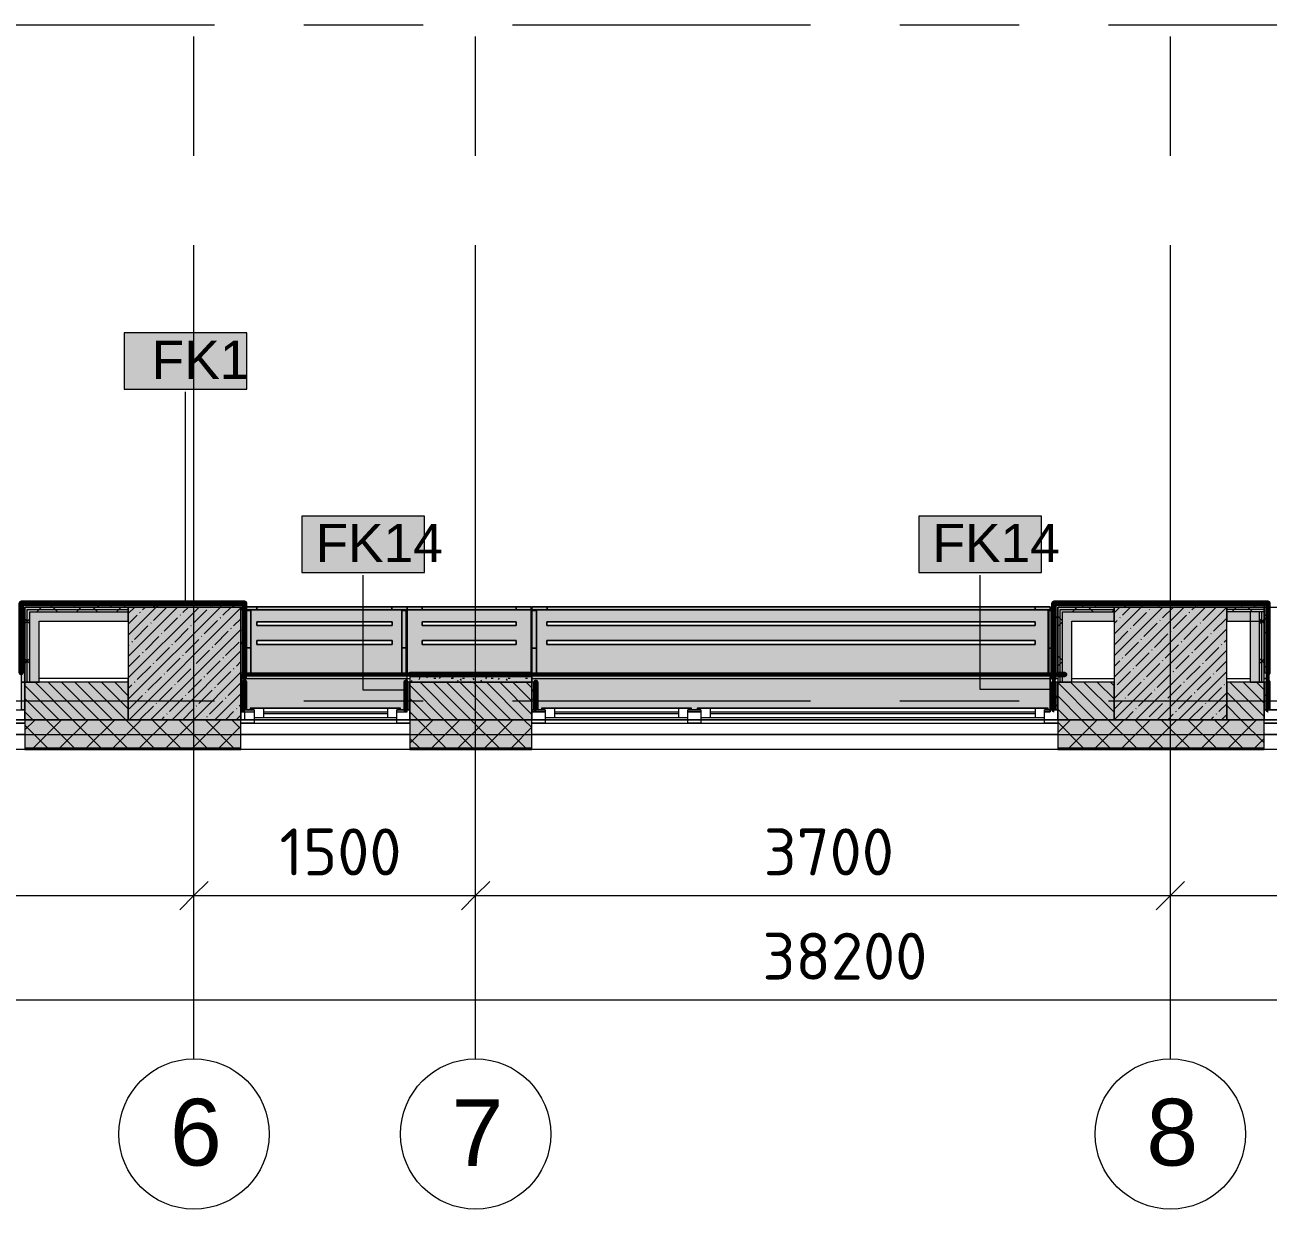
# Model space of a CAD drawing. Header units: millimetres. Extents: x -3817 to 677485, y -22715 to 103890.
# Drawn here: x 343402 to 350024, y -787 to 5519 of the extents above; entities that cross this region are included whole.
import ezdxf

# ---------------------------------------------------------------- set-up
doc = ezdxf.new("R2010")
doc.units = ezdxf.units.MM
doc.layers.add('PDF _Геометрия', color=7, linetype='Continuous', true_color=0x1d1d1d)
doc.layers.add('PDF _Сплошная заливка', color=7, linetype='Continuous', true_color=0xffffff)
doc.layers.add('PDF _Текст', color=7, linetype='Continuous')
doc.styles.add('PDF ArialMT', font='arial.ttf')
doc.styles.add('PDF GOST-Common', font='arial.ttf')
doc.styles.add('PDF ISOCPEUR', font='isocpeur.ttf')

msp = doc.modelspace()

# ---------------------------------------------------------------- hatches: boundary and pattern name
at = {"layer": 'PDF _Сплошная заливка', "transparency": 33554559}
for points in [[(343382.9, 2019), (343402.9, 2019), (343402.9, 2419), (343382.9, 2419), (343382.9, 2218.8)], [(343402.9, 2019), (343415.4, 2019), (343415.4, 2419), (343402.9, 2419), (343402.9, 2218.8)], [(343578.4, 2406.5), (343952.9, 2406.5), (343952.9, 2419), (343415.4, 2419), (343415.4, 2406.5), (343477.9, 2406.5)], [(343415.4, 2019), (343427.9, 2019), (343427.9, 2406.5), (343415.4, 2406.5), (343415.4, 2218.8)], [(343952.9, 1819), (344552.9, 1819), (344552.9, 2419), (343952.9, 2419), (343952.9, 2218.8)], [(344552.9, 2059), (344572.9, 2059), (344572.9, 2439), (344552.9, 2439), (344552.9, 2218.8)], [(344552.9, 2069), (344572.9, 2069), (344572.9, 2419), (344552.9, 2419), (344552.9, 2218.8)], [(348882.9, 2069), (348902.9, 2069), (348902.9, 2439), (348882.9, 2439), (348882.9, 2218.8)], [(350002.9, 2419), (350002.9, 2439), (348902.9, 2439), (348902.9, 2419), (349802.9, 2419)], [(348902.9, 2019), (348915.4, 2019), (348915.4, 2419), (348902.9, 2419), (348902.9, 2218.8)], [(348946.4, 2406.5), (349202.9, 2406.5), (349202.9, 2419), (348915.4, 2419), (348915.4, 2406.5), (348927.9, 2406.5)], [(348915.4, 2019), (348927.9, 2019), (348927.9, 2406.5), (348915.4, 2406.5), (348915.4, 2218.8)], [(348977.9, 2394), (349202.9, 2394), (349202.9, 2406.5), (348927.9, 2406.5), (348927.9, 2394), (348946.4, 2394)], [(349202.9, 1819), (349802.9, 1819), (349802.9, 2419), (349202.9, 2419), (349202.9, 2218.8)], [(349977.9, 2019), (349990.4, 2019), (349990.4, 2394), (349977.9, 2394), (349977.9, 2218.8)], [(349990.4, 2019), (350002.9, 2019), (350002.9, 2394), (349990.4, 2394), (349990.4, 2218.8)], [(350002.9, 2069), (350022.9, 2069), (350022.9, 2439), (350002.9, 2439), (350002.9, 2218.8)], [(345591.4, 2019), (346102.9, 2019), (346102.9, 2059), (345452.9, 2059), (345452.9, 2019)]]:
    msp.add_hatch(color=256, dxfattribs=at).paths.add_polyline_path(points)
at = {"layer": 'PDF _Сплошная заливка', "true_color": 0xe7e7e7, "transparency": 33554559}
for points in [[(343427.9, 2019), (343477.9, 2019), (343477.9, 2394), (343427.9, 2394), (343427.9, 2218.8)], [(343578.4, 2344), (343952.9, 2344), (343952.9, 2394), (343477.9, 2394), (343477.9, 2344)], [(348977.9, 2019), (348977.9, 2394), (348927.9, 2394), (348927.9, 2019), (348946.4, 2019)], [(349927.9, 2019), (349977.9, 2019), (349977.9, 2394), (349927.9, 2394), (349927.9, 2218.8)]]:
    msp.add_hatch(color=254, dxfattribs=at).paths.add_polyline_path(points)
at = {"layer": 'PDF _Сплошная заливка', "true_color": 0xeae6de, "transparency": 33554559}
h = msp.add_hatch(color=254, dxfattribs=at)
h.paths.add_polyline_path([(344573.9, 2060), (345437.9, 2060), (345437.9, 2419.9), (344573.9, 2419), (344573.9, 2069)], flags=0)
h.paths.add_polyline_path([(344920.4, 2219.9), (344637.7, 2219.9), (344637.7, 2239.9), (345358.1, 2239.9), (345358.1, 2219.9)], flags=0)
h.paths.add_polyline_path([(344637.7, 2319.9), (344637.7, 2339.9), (345358.1, 2339.9), (345358.1, 2319.9), (344920.4, 2319.9)], flags=0)
h = msp.add_hatch(color=254, dxfattribs=at)
h.paths.add_polyline_path([(345438.1, 2060), (346098.4, 2060), (346098.4, 2419.9), (345438.1, 2419.9), (345438.1, 2218.8)], flags=0)
h.paths.add_polyline_path([(345518.1, 2219.9), (345518.1, 2239.9), (346018.4, 2239.9), (346018.4, 2219.9)], flags=0)
h.paths.add_polyline_path([(345518.1, 2319.9), (345518.1, 2339.9), (346018.4, 2339.9), (346018.4, 2319.9)], flags=0)
h = msp.add_hatch(color=254, dxfattribs=at)
h.paths.add_polyline_path([(346262.4, 2060), (348863.1, 2060), (348863.1, 2419.9), (346102.9, 2419.9), (346102.9, 2060)], flags=0)
h.paths.add_polyline_path([(346182.9, 2219.9), (346182.9, 2239.9), (348783.1, 2239.9), (348783.1, 2219.9), (346262.4, 2219.9)], flags=0)
h.paths.add_polyline_path([(346182.9, 2319.9), (346182.9, 2339.9), (348783.1, 2339.9), (348783.1, 2319.9), (346262.4, 2319.9)], flags=0)
for points in [[(344573.9, 1860), (344622.9, 1860), (344622.9, 1871), (344602.9, 1871), (344602.9, 1881), (345402.9, 1881), (345402.9, 1871), (345382.9, 1871), (345382.9, 1860), (345437.9, 1860), (345437.9, 1871), (345431.9, 1871), (345432.9, 2019), (345437.9, 2019), (345437.9, 2060), (344557.9, 2059), (344557.9, 1860), (344572.9, 1860)], [(346122.9, 1860), (346172.9, 1860), (346172.9, 1871), (346152.9, 1871), (346152.9, 1881), (346952.9, 1881), (346952.9, 1871), (346932.9, 1871), (346932.9, 1860), (347002.9, 1860), (347002.9, 1871), (346982.9, 1871), (346982.9, 1881), (348852.9, 1881), (348852.9, 1871), (348832.9, 1871), (348832.9, 1860), (348863.1, 1860), (348863.1, 2060), (346103.1, 2060), (346103.1, 2019), (346123.9, 2019), (346122.9, 1871), (346103.1, 1871), (346103.1, 1860)]]:
    msp.add_hatch(color=254, dxfattribs=at).paths.add_polyline_path(points)
at = {"layer": 'PDF _Сплошная заливка', "transparency": 33554559}
h = msp.add_hatch(color=256, dxfattribs=at)
h.paths.add_polyline_path([(345591.4, 1819), (346102.9, 1819), (346102.9, 2019), (345452.9, 2019), (345452.9, 1819)], flags=0)
h.paths.add_polyline_path([(348946.4, 1819), (349202.9, 1819), (349202.9, 2019), (348902.9, 2019), (348902.9, 1819)], flags=0)
h = msp.add_hatch(color=256, dxfattribs=at)
h.paths.add_polyline_path([(366180.5, 1669), (366180.5, 1819), (365282.9, 1819), (365282.9, 1669), (365721.6, 1669)], flags=0)
h.paths.add_polyline_path([(356382.9, 1669), (358202.9, 1669), (358202.9, 1819), (356382.9, 1819)], flags=0)
h.paths.add_polyline_path([(352102.9, 1669), (353702.9, 1669), (353702.9, 1819), (352102.9, 1819)], flags=0)
h.paths.add_polyline_path([(360302.9, 1669), (361162.9, 1669), (361162.9, 1819), (360302.9, 1819)], flags=0)
h.paths.add_polyline_path([(362062.9, 1669), (363182.9, 1669), (363182.9, 1819), (362062.9, 1819)], flags=0)
h.paths.add_polyline_path([(350002.9, 1669), (350002.9, 1819), (348902.9, 1819), (348902.9, 1669), (348946.4, 1669)], flags=0)
h.paths.add_polyline_path([(346102.9, 1669), (346102.9, 1819), (345452.9, 1819), (345452.9, 1669), (345591.4, 1669)], flags=0)
h.paths.add_polyline_path([(343402.9, 1669), (344552.9, 1669), (344552.9, 1819), (343402.9, 1819)], flags=0)
h.paths.add_polyline_path([(339552.3, 1669), (340302.9, 1669), (340302.9, 1819), (338652.9, 1819), (338652.9, 1669), (338881.3, 1669)], flags=0)
h.paths.add_polyline_path([(331022.9, 1669), (331022.9, 1819), (327032.9, 1819), (327032.9, 1669), (330829.2, 1669)], flags=0)
h.paths.add_polyline_path([(331922.9, 1669), (332672.9, 1669), (332672.9, 1819), (331922.9, 1819)], flags=0)
h.paths.add_polyline_path([(335526.3, 1669), (335552.9, 1669), (335552.9, 1819), (334772.9, 1819), (334772.9, 1669)], flags=0)

# ---------------------------------------------------------------- linework, layer by layer
at = {"layer": 'PDF _Геометрия', "color": 253, "lineweight": 9, "true_color": 0xaaaaaa}
for points in [[(342824.1, 5519), (344411.6, 5519)], [(344887.9, 5519), (345522.9, 5519)], [(345999.1, 5519), (347586.6, 5519)], [(348062.9, 5519), (348697.9, 5519)], [(349174.1, 5519), (350761.6, 5519)], [(344302.9, 4822.4), (344302.9, 5457.4)], [(345802.9, 4822.4), (345802.9, 5457.4)], [(349502.9, 4822.4), (349502.9, 5457.4)], [(344302.9, 12.7), (344302.9, 2512.7), (344302.9, 4346.2)], [(345802.9, 12.7), (345802.9, 2512.7), (345802.9, 4346.2)], [(349502.9, 12.7), (349502.9, 2512.7), (349502.9, 4346.2)], [(342824.1, 1919), (344411.6, 1919)], [(343402.9, 1871), (343383.7, 1871)], [(344557.9, 1871), (344552.9, 1871)], [(344672.9, 1861), (345332.9, 1861)], [(344887.9, 1919), (345522.9, 1919)], [(345452.9, 1871), (345437.9, 1871)], [(345999.1, 1919), (347586.6, 1919)], [(346222.9, 1861), (346882.9, 1861)], [(347052.9, 1861), (348782.9, 1861)], [(348062.9, 1919), (348697.9, 1919)], [(348902.9, 1871), (348863.1, 1871)], [(349174.1, 1919), (350761.6, 1919)], [(350072.9, 1871), (350002.9, 1871)], [(340302.9, 1801), (343402.9, 1801)], [(344552.9, 1801), (345452.9, 1801)], [(345332.9, 1851), (344672.9, 1851)], [(346102.9, 1801), (348902.9, 1801)], [(346882.9, 1851), (346222.9, 1851)], [(348782.9, 1851), (347052.9, 1851)], [(350002.9, 1801), (352102.9, 1801)]]:
    msp.add_lwpolyline(points, dxfattribs=at)
at = {"layer": 'PDF _Геометрия', "color": 7, "lineweight": 9}
for points in [[(344583.6, 3879), (343930.5, 3879), (343930.5, 3579), (344583.6, 3579)], [(345530.5, 2903.4), (344877.3, 2903.4), (344877.3, 2603.4), (345530.5, 2603.4)], [(348816.1, 2903.4), (348162.9, 2903.4), (348162.9, 2603.4), (348816.1, 2603.4)], [(344552.9, 1819), (344552.9, 2419), (343952.9, 2419), (343952.9, 1819)], [(349802.9, 2419), (349202.9, 2419), (349202.9, 1819), (349802.9, 1819)], [(346102.9, 2019), (345452.9, 2019)]]:
    msp.add_lwpolyline(points, close=True, dxfattribs=at)
for points in [[(344257.1, 2439.5), (344257.1, 3565.1)], [(345434.3, 1976.3), (345203.9, 1976.3), (345203.9, 2589.5)], [(348861.6, 1979.8), (348489.5, 1979.8), (348489.5, 2589.5)], [(343415.4, 2019), (343415.4, 2406.5), (343427.9, 2406.5), (343477.9, 2406.5), (343952.9, 2406.5)], [(343427.9, 2019), (343427.9, 2394), (343477.9, 2394), (343952.9, 2394)], [(344572.9, 2059), (344572.9, 2439)], [(348915.4, 2019), (348915.4, 2406.5), (348927.9, 2406.5), (348977.9, 2406.5), (349202.9, 2406.5)], [(348927.9, 2019), (348927.9, 2394), (348977.9, 2394), (349202.9, 2394)], [(349182.9, 2419), (366392.6, 2419)], [(350002.9, 2406.5), (349802.9, 2406.5)], [(350002.9, 2394), (349802.9, 2394)], [(349977.9, 2019), (349977.9, 2394)], [(349990.4, 2019), (349990.4, 2394)], [(343402.9, 1819), (343952.9, 1819)], [(345452.9, 1819), (346102.9, 1819)], [(348902.9, 1819), (349202.9, 1819)], [(349802.9, 1819), (350002.9, 1819)], [(343402.9, 1740), (344552.9, 1740)], [(345452.9, 1740), (346102.9, 1740)], [(348902.9, 1740), (350002.9, 1740)], [(343402.9, 1669), (344552.9, 1669)], [(343402.9, 1666), (344552.9, 1666)], [(345452.9, 1669), (346102.9, 1669)], [(345452.9, 1666), (346102.9, 1666)], [(348902.9, 1669), (350002.9, 1669)], [(348902.9, 1666), (350002.9, 1666)], [(327282.9, 882.2), (331002.9, 882.2), (335302.9, 882.2), (339802.9, 882.2), (341302.9, 882.2), (344302.9, 882.2), (345802.9, 882.2), (349502.9, 882.2), (353202.9, 882.2), (356902.9, 882.2), (360602.9, 882.2), (365602.9, 882.2), (365602.9, 1002.2)], [(344302.9, 688.3), (344302.9, 882.2), (344302.9, 1002.2)], [(345802.9, 688.3), (345802.9, 882.2), (345802.9, 1002.2)], [(349502.9, 688.3), (349502.9, 882.2), (349502.9, 1002.2)], [(327282.9, 326.9), (365722.9, 326.9)]]:
    msp.add_lwpolyline(points, dxfattribs=at)
at = {"layer": 'PDF _Геометрия', "color": 231, "lineweight": 70, "true_color": 0xff80c0}
for points in [[(343382.9, 2440), (343381.9, 2440), (343381.9, 2069), (343382.9, 2069), (343382.9, 2439), (344572.9, 2439), (344572.9, 2440)], [(348881.9, 2440), (348881.9, 2039), (348882.9, 2039), (348882.9, 2439), (350023.4, 2439), (350023.4, 2440), (348882.9, 2440)], [(350022.9, 2439), (350022.9, 2069), (350023.9, 2069), (350023.9, 2439)], [(345452.9, 2059), (346102.9, 2059), (346102.9, 2060), (345452.9, 2060)], [(348902.9, 2059), (348940.4, 2059), (348940.4, 2060), (348902.9, 2060)]]:
    msp.add_lwpolyline(points, close=True, dxfattribs=at)
at = {"layer": 'PDF _Геометрия', "color": 9, "lineweight": 9, "true_color": 0xc0c0c0}
for points in [[(344572.9, 2439), (344552.9, 2439), (343382.9, 2439), (343382.9, 2419), (343382.9, 2019), (343402.9, 2019), (343402.9, 2419), (343402.9, 2019), (343477.9, 2019), (343477.9, 2344), (343952.9, 2344), (343952.9, 2419), (343477.9, 2419), (343415.4, 2419), (343402.9, 2419), (344552.9, 2419), (344552.9, 2059), (344572.9, 2059)], [(344552.9, 2439), (343932.4, 2439), (343932.4, 2419), (344552.9, 2419)], [(350002.9, 2069), (350022.9, 2069), (350022.9, 2439), (350002.9, 2439), (348902.9, 2439), (348882.9, 2439), (348882.9, 2069), (348902.9, 2069), (348902.9, 2419), (350002.9, 2419), (350002.9, 2069), (350022.9, 2069), (350022.9, 2039)], [(344557.9, 1871), (344552.9, 1871), (344552.9, 2019), (344557.9, 2019), (344552.9, 2019), (344552.9, 2059), (344557.9, 2059)], [(345437.9, 2059), (345452.9, 2059), (345452.9, 2019)], [(346102.9, 2059), (345452.9, 2059), (345452.9, 2019), (345452.9, 1819), (345452.9, 1871)], [(346102.9, 1871), (346102.9, 1819), (346102.9, 2019), (346102.9, 2059), (346102.9, 2019)], [(348863.1, 2059), (348881.9, 2059)], [(348882.9, 2059), (348902.9, 2059), (348902.9, 2019)], [(343952.9, 1819), (343952.9, 2019), (343402.9, 2019), (343402.9, 1819), (343402.9, 1871)], [(343952.9, 2019), (343952.9, 2039), (343477.9, 2039)], [(344557.9, 2039), (344552.9, 2039), (344552.9, 1819)], [(345437.9, 2039), (345452.9, 2039)], [(348863.1, 2039), (348902.9, 2039)], [(349202.9, 1819), (349202.9, 2019), (348902.9, 2019), (348902.9, 1819), (348902.9, 1871)], [(348977.9, 2039), (349202.9, 2039)], [(349802.9, 2039), (349927.9, 2039)], [(350002.9, 1871), (350002.9, 1819), (350002.9, 2019), (349802.9, 2019), (349802.9, 1819)], [(350022.9, 2019), (350022.9, 2039), (350002.9, 2039), (350023.9, 2039)], [(344572.9, 1860), (344572.9, 1819)], [(343402.9, 1819), (340223.3, 1819)], [(345452.9, 1819), (344552.9, 1819)], [(348902.9, 1819), (346102.9, 1819)], [(352102.9, 1819), (350002.9, 1819)]]:
    msp.add_lwpolyline(points, dxfattribs=at)
at = {"layer": 'PDF _Геометрия', "color": 253, "lineweight": 9, "true_color": 0x9b9b9b}
for points in [[(343447.3, 2437.2), (343457.4, 2437.2)], [(343538.7, 2437.2), (343548.8, 2437.2)], [(343548.2, 2429.7), (343543.1, 2421)], [(343588.7, 2439), (343584.8, 2432.1)], [(343627.1, 2434), (343624.2, 2439)], [(343630.2, 2437.2), (343640.2, 2437.2)], [(343668.7, 2422.8), (343663.7, 2431.5)], [(343793.9, 2428.6), (343788.9, 2419.9)], [(343813.1, 2437.2), (343823.1, 2437.2)], [(343861.9, 2424.5), (343858.7, 2419)], [(343904.5, 2437.2), (343914.6, 2437.2)], [(348886, 2408.2), (348882.9, 2413.7)], [(348903.2, 2437.2), (348913.3, 2437.2)], [(348938.4, 2439), (348938.2, 2438.6)], [(348980.4, 2427.6), (348975.4, 2436.3)], [(348994.7, 2437.2), (349004.7, 2437.2)], [(349037.6, 2427.9), (349032.6, 2419.2)], [(349105.6, 2423.9), (349102.8, 2419)], [(349158.1, 2424.6), (349153.1, 2433.3)], [(349177.5, 2437.2), (349187.6, 2437.2)], [(349184.8, 2439), (349183.9, 2437.5)], [(349196.6, 2419), (349194.8, 2422.1)], [(349255.2, 2439), (349251.9, 2433.4)], [(349267, 2419), (349262.8, 2426.2)], [(349269, 2437.2), (349279, 2437.2)], [(349329.9, 2437.2), (349340, 2437.2)], [(349351.4, 2422.8), (349349.2, 2419)], [(349442.9, 2419), (349440.5, 2423.2)], [(349482.3, 2437.2), (349492.4, 2437.2)], [(349539.9, 2433.8), (349537, 2439)], [(349573.8, 2437.2), (349583.8, 2437.2)], [(349618.9, 2419), (349618.2, 2420.2)], [(349638.8, 2432.8), (349633.7, 2424.1)], [(349665.2, 2437.2), (349675.3, 2437.2)], [(349677.5, 2439), (349675.4, 2435.3)], [(349842.9, 2420.6), (349841.9, 2419)], [(349848.1, 2437.2), (349858.2, 2437.2)], [(349884.5, 2431.7), (349879.5, 2423)], [(349939.5, 2437.2), (349949.6, 2437.2)], [(349952.5, 2427.6), (349947.5, 2419)], [(349963.4, 2431.9), (349959.3, 2439)], [(350005, 2420.8), (350002.9, 2424.5), (350000, 2429.5)], [(350000.5, 2437.2), (350002.9, 2437.2), (350010.6, 2437.2)], [(350005.3, 2397.2), (350002.9, 2393)], [(348890.1, 2340.2), (348885.1, 2348.9)], [(348897.5, 2368.1), (348892.4, 2359.4)], [(350002.9, 2376.2), (350010.6, 2376.2)], [(350009.1, 2352.8), (350004.1, 2361.5)], [(350002.9, 2284.8), (350010.6, 2284.8)], [(350012.4, 2287.5), (350007.4, 2278.8)], [(348885.2, 2164), (348882.9, 2160)], [(345762.6, 2059), (345760.7, 2055.7)], [(346067.3, 2047.9), (346062.2, 2056.6)], [(350002.9, 2101.9), (350010.6, 2101.9)], [(345463.1, 2028), (345458.1, 2019.3)], [(345504.8, 2039.1), (345499.8, 2030.4)], [(345507.8, 2041.6), (345502.7, 2050.3)], [(345546.4, 2050.3), (345541.4, 2041.6)], [(345580.9, 2040.9), (345591, 2040.9)], [(345614.5, 2046.2), (345609.4, 2037.5)], [(345672.3, 2040.9), (345682.4, 2040.9)], [(345685.5, 2038.6), (345680.4, 2047.3)], [(345708.9, 2026.9), (345704.3, 2019)], [(345727.1, 2027.5), (345722.1, 2036.2)], [(345733.3, 2040.9), (345743.4, 2040.9)], [(345776.9, 2022.8), (345774.7, 2019)], [(345795.1, 2031.5), (345790.1, 2040.3)], [(345836.8, 2020.4), (345831.8, 2029.1)], [(345860.2, 2045.1), (345855.2, 2036.4)], [(345885.7, 2040.9), (345895.7, 2040.9)], [(345928.2, 2041), (345923.2, 2032.3)], [(345972.8, 2028.6), (345967.8, 2037.3)], [(345977.1, 2040.9), (345987.2, 2040.9)], [(346022.7, 2021.7), (346021.1, 2019)], [(346068.6, 2040.9), (346078.6, 2040.9)], [(350022.4, 2000.1), (350017.4, 1991.4)], [(345432.9, 1980), (345438.6, 1980)], [(346102.9, 1980), (346109.1, 1980)], [(346113, 1968.7), (346108, 1977.4)], [(346113, 1934.4), (346108, 1925.6)], [(348888.2, 1986.3), (348883.2, 1977.6)], [(348899.4, 1944.6), (348894.3, 1935.9)], [(350002.9, 1949.5), (350010.6, 1949.5)], [(348902.9, 1891.3), (348898.4, 1899.1)], [(350022.4, 1902.9), (350017.4, 1911.6)]]:
    msp.add_lwpolyline(points, dxfattribs=at)
at = {"layer": 'PDF _Геометрия', "lineweight": 9}
for points in [[(343465.7, 2394), (343478.2, 2406.5), (343490.7, 2419)], [(343576.3, 2394), (343563.8, 2406.5), (343551.3, 2419)], [(343677.8, 2394), (343690.3, 2406.5), (343702.8, 2419)], [(343788.5, 2394), (343776, 2406.5), (343763.5, 2419)], [(343889.9, 2394), (343902.4, 2406.5), (343914.9, 2419)], [(343952.9, 2384), (343987.9, 2419)], [(343952.9, 2270), (344101.9, 2419)], [(343952.9, 2155.9), (344216, 2419)], [(343952.9, 2041.9), (344330, 2419)], [(343952.9, 1927.8), (344444.1, 2419)], [(343958.1, 1819), (344552.9, 2413.8)], [(344015.4, 2389.5), (344017.7, 2391.8)], [(344029.6, 2403.7), (344044.9, 2419)], [(344086.6, 2346.7), (344157.9, 2418)], [(344243.5, 2389.5), (344273, 2419)], [(344300.5, 2332.4), (344371.8, 2403.7)], [(344386, 2418), (344387.1, 2419)], [(344457.3, 2375.2), (344501.1, 2419)], [(348981.1, 2394), (348993.6, 2406.5), (349006.1, 2419)], [(349091.8, 2394), (349079.3, 2406.5), (349066.8, 2419)], [(349193.2, 2394), (349202.9, 2403.7)], [(349202.9, 2387.7), (349234.2, 2419)], [(349202.9, 2273.7), (349348.2, 2419)], [(349202.9, 2159.6), (349462.2, 2419)], [(349202.9, 2045.6), (349576.3, 2419)], [(349202.9, 1931.5), (349690.3, 2419)], [(349204.4, 1819), (349802.9, 2417.5)], [(349247.4, 2375.2), (349291.2, 2419)], [(349304.4, 2318.2), (349375.7, 2389.5)], [(349389.9, 2403.7), (349392.3, 2406.1)], [(349404.2, 2418), (349405.2, 2419)], [(349461.2, 2360.9), (349519.3, 2419)], [(349603.8, 2389.5), (349606.1, 2391.8)], [(349618, 2403.7), (349633.3, 2419)], [(349675.1, 2346.7), (349746.3, 2418)], [(349829.6, 2394), (349842.1, 2406.5), (349854.6, 2419)], [(349940.3, 2394), (349927.8, 2406.5), (349915.3, 2419)], [(343402.9, 2331.2), (343415.4, 2343.7), (343427.9, 2356.2)], [(343427.9, 2330.3), (343415.4, 2342.8), (343402.9, 2355.3)], [(343952.9, 2327), (344001.1, 2375.2)], [(343986.9, 2246.9), (344058.1, 2318.2)], [(344072.4, 2332.4), (344074.8, 2334.8)], [(344143.7, 2289.7), (344215, 2360.9)], [(344229.2, 2375.2), (344231.6, 2377.6)], [(344286.2, 2318.2), (344288.6, 2320.5)], [(344357.5, 2275.4), (344428.8, 2346.7)], [(344443, 2360.9), (344445.4, 2363.3)], [(344514.3, 2318.2), (344552.9, 2356.7)], [(348927.9, 2345.7), (348915.4, 2358.2), (348902.9, 2370.7)], [(348902.9, 2315.8), (348915.4, 2328.3), (348927.9, 2340.8)], [(349202.9, 2330.7), (349218.9, 2346.7)], [(349233.1, 2360.9), (349235.5, 2363.3)], [(349361.4, 2261.2), (349432.7, 2332.4)], [(349447, 2346.7), (349449.3, 2349.1)], [(349518.2, 2303.9), (349589.5, 2375.2)], [(349575.3, 2246.9), (349646.5, 2318.2)], [(349660.8, 2332.4), (349663.2, 2334.8)], [(349732.1, 2289.7), (349802.9, 2360.5)], [(350002.9, 2331.4), (349990.4, 2343.9), (349977.9, 2356.4)], [(349977.9, 2330.1), (349990.4, 2342.6), (350002.9, 2355.1)], [(344043.9, 2189.9), (344115.2, 2261.2)], [(344072.2, 1819), (344552.9, 2299.7)], [(344129.4, 2275.4), (344131.8, 2277.8)], [(344200.7, 2232.6), (344272, 2303.9)], [(344343.3, 2261.2), (344345.6, 2263.5)], [(344414.5, 2218.4), (344485.8, 2289.7)], [(344500.1, 2303.9), (344502.4, 2306.3)], [(349204.6, 2218.4), (349275.9, 2289.7)], [(349290.1, 2303.9), (349292.5, 2306.3)], [(349318.4, 1819), (349802.9, 2303.4)], [(349418.4, 2204.1), (349489.7, 2275.4)], [(349504, 2289.7), (349506.4, 2292)], [(349632.3, 2189.9), (349703.6, 2261.2)], [(349717.8, 2275.4), (349720.2, 2277.8)], [(343952.9, 2212.9), (343958.3, 2218.4)], [(343972.6, 2232.6), (343975, 2235)], [(344100.9, 2132.8), (344172.2, 2204.1)], [(344186.2, 1819), (344552.9, 2185.7)], [(344186.4, 2218.4), (344188.8, 2220.8)], [(344257.7, 2175.6), (344329, 2246.9)], [(344314.7, 2118.6), (344386, 2189.9)], [(344400.3, 2204.1), (344402.7, 2206.5)], [(344471.6, 2161.4), (344542.8, 2232.6)], [(349261.6, 2161.4), (349332.9, 2232.6)], [(349347.2, 2246.9), (349349.5, 2249.3)], [(349404.2, 2189.9), (349406.6, 2192.2)], [(349432.5, 1819), (349802.9, 2189.4)], [(349475.5, 2147.1), (349546.8, 2218.4)], [(349561, 2232.6), (349563.4, 2235)], [(349689.3, 2132.8), (349760.6, 2204.1)], [(349774.9, 2218.4), (349777.2, 2220.8)], [(349789.1, 2232.6), (349802.9, 2246.4)], [(343402.9, 2119.1), (343415.4, 2131.6), (343427.9, 2144.1)], [(343427.9, 2118.2), (343415.4, 2130.7), (343402.9, 2143.2)], [(343952.9, 2098.9), (344015.4, 2161.4)], [(344029.6, 2175.6), (344032, 2178)], [(344086.6, 2118.6), (344089, 2121)], [(344157.9, 2075.8), (344229.2, 2147.1)], [(344243.5, 2161.4), (344245.8, 2163.7)], [(344371.8, 2061.6), (344443, 2132.8)], [(344457.3, 2147.1), (344459.7, 2149.5)], [(344528.6, 2104.3), (344552.9, 2128.6)], [(348927.9, 2133.6), (348915.4, 2146.1), (348902.9, 2158.6)], [(348902.9, 2103.7), (348915.4, 2116.2), (348927.9, 2128.7)], [(349202.9, 2102.6), (349233.1, 2132.8)], [(349247.4, 2147.1), (349249.7, 2149.5)], [(349318.7, 2104.3), (349389.9, 2175.6)], [(349461.2, 2132.8), (349463.6, 2135.2)], [(349532.5, 2090.1), (349603.8, 2161.4)], [(349618, 2175.6), (349620.4, 2178)], [(349675.1, 2118.6), (349677.4, 2121)], [(349746.3, 2075.8), (349802.9, 2132.4)], [(350002.9, 2119.3), (349990.4, 2131.8), (349977.9, 2144.3)], [(349977.9, 2118), (349990.4, 2130.5), (350002.9, 2143)], [(344001.1, 2033.1), (344072.4, 2104.3)], [(344143.7, 2061.6), (344146, 2063.9)], [(344215, 2018.8), (344286.2, 2090.1)], [(344300.3, 1819), (344552.9, 2071.6)], [(344300.5, 2104.3), (344302.9, 2106.7)], [(344428.8, 2004.5), (344500.1, 2075.8)], [(344514.3, 2090.1), (344516.7, 2092.4)], [(349218.9, 2004.5), (349290.1, 2075.8)], [(349304.4, 2090.1), (349306.8, 2092.4)], [(349375.7, 2047.3), (349447, 2118.6)], [(349432.7, 1990.3), (349504, 2061.6)], [(349518.2, 2075.8), (349520.6, 2078.2)], [(349546.5, 1819), (349802.9, 2075.4)], [(349589.5, 2033.1), (349660.8, 2104.3)], [(349732.1, 2061.6), (349734.5, 2063.9)], [(343585.6, 1819), (343402.9, 2001.7)], [(343806.3, 1669), (343656.3, 1819), (343456.3, 2019)], [(343727.1, 1819), (343527.1, 2019)], [(343947.8, 1669), (343797.8, 1819), (343597.8, 2019)], [(343868.5, 1819), (343668.5, 2019)], [(344089.2, 1669), (343939.2, 1819), (343739.2, 2019)], [(343952.9, 1876), (343809.9, 2019)], [(343952.9, 1946.7), (343880.6, 2019)], [(343952.9, 2017.4), (343951.3, 2019)], [(343952.9, 1984.8), (343972.6, 2004.5)], [(343986.9, 2018.8), (343989.2, 2021.2)], [(344058.1, 1976), (344129.4, 2047.3)], [(344115.2, 1919), (344186.4, 1990.3)], [(344200.7, 2004.5), (344203.1, 2006.9)], [(344272, 1961.8), (344343.3, 2033.1)], [(344357.5, 2047.3), (344359.9, 2049.7)], [(344414.5, 1990.3), (344416.9, 1992.7)], [(344485.8, 1947.5), (344552.9, 2014.6)], [(345786.2, 1669), (345636.2, 1819), (345452.9, 2002.4)], [(345707, 1819), (345507, 2019)], [(345927.7, 1669), (345777.7, 1819), (345577.7, 2019)], [(345848.4, 1819), (345648.4, 2019)], [(346069.1, 1669), (345919.1, 1819), (345719.1, 2019)], [(345989.8, 1819), (345789.8, 2019)], [(346102.9, 1776.6), (346060.5, 1819), (345860.5, 2019)], [(346102.9, 1847.3), (345931.2, 2019)], [(346102.9, 1918), (346001.9, 2019)], [(346102.9, 1988.8), (346072.6, 2019)], [(349101.1, 1819), (348902.9, 2017.2)], [(349321.8, 1669), (349171.8, 1819), (348971.8, 2019)], [(349202.9, 1858.6), (349042.5, 2019)], [(349202.9, 1929.3), (349113.2, 2019)], [(349202.9, 2000), (349183.9, 2019)], [(349204.6, 1990.3), (349207, 1992.7)], [(349275.9, 1947.5), (349347.2, 2018.8)], [(349361.4, 2033.1), (349363.8, 2035.4)], [(349489.7, 1933.3), (349561, 2004.5)], [(349575.3, 2018.8), (349577.6, 2021.2)], [(349646.5, 1976), (349717.8, 2047.3)], [(349703.6, 1919), (349774.9, 1990.3)], [(349789.1, 2004.5), (349791.5, 2006.9)], [(350002.9, 1836.4), (349820.3, 2019)], [(350002.9, 1907.1), (349891, 2019)], [(350002.9, 1977.8), (349961.7, 2019)], [(343664.9, 1669), (343514.9, 1819), (343402.9, 1931)], [(343958.3, 1876.2), (344029.6, 1947.5)], [(344043.9, 1961.8), (344046.2, 1964.1)], [(344172.2, 1862), (344243.5, 1933.3)], [(344257.7, 1947.5), (344260.1, 1949.9)], [(344329, 1904.7), (344400.3, 1976)], [(344414.3, 1819), (344552.9, 1957.6)], [(344471.6, 1933.3), (344473.9, 1935.6)], [(345565.5, 1819), (345452.9, 1931.6)], [(349180.4, 1669), (349030.4, 1819), (348902.9, 1946.5)], [(349261.6, 1933.3), (349264, 1935.6)], [(349332.9, 1890.5), (349404.2, 1961.8)], [(349418.4, 1976), (349420.8, 1978.4)], [(349475.5, 1919), (349477.8, 1921.4)], [(349546.8, 1876.2), (349618, 1947.5)], [(349632.3, 1961.8), (349634.7, 1964.1)], [(349660.6, 1819), (349802.9, 1961.3)], [(349949.6, 1819), (349802.9, 1965.7)], [(343444.2, 1819), (343402.9, 1860.3)], [(344015.4, 1819.2), (344086.6, 1890.5)], [(344100.9, 1904.7), (344103.3, 1907.1)], [(344243.3, 1819), (344300.5, 1876.2)], [(344314.7, 1890.5), (344317.1, 1892.9)], [(344386, 1847.7), (344457.3, 1919)], [(344471.4, 1819), (344514.3, 1862)], [(344528.6, 1876.2), (344531, 1878.6)], [(344542.8, 1890.5), (344552.9, 1900.5)], [(345644.8, 1669), (345494.8, 1819), (345452.9, 1860.9)], [(348959.6, 1819), (348902.9, 1875.8)], [(349202.9, 1874.5), (349247.4, 1919)], [(349261.4, 1819), (349304.4, 1862)], [(349318.7, 1876.2), (349321, 1878.6)], [(349389.9, 1833.5), (349461.2, 1904.7)], [(349532.5, 1862), (349534.9, 1864.4)], [(349603.8, 1819.2), (349675.1, 1890.5)], [(349689.3, 1904.7), (349691.7, 1907.1)], [(349760.6, 1862), (349802.9, 1904.3)], [(350002.9, 1695), (349878.9, 1819), (349802.9, 1895)], [(343402.9, 1765.5), (343456.3, 1819)], [(343523.5, 1669), (343402.9, 1789.6)], [(343447.8, 1669), (343597.8, 1819)], [(343589.2, 1669), (343739.2, 1819)], [(343730.6, 1669), (343880.6, 1819)], [(343872, 1669), (344022, 1819)], [(344013.5, 1669), (344163.5, 1819)], [(344230.6, 1669), (344080.6, 1819)], [(344129.2, 1819), (344143.7, 1833.5)], [(344154.9, 1669), (344304.9, 1819)], [(344157.9, 1847.7), (344160.3, 1850.1)], [(344372, 1669), (344222, 1819)], [(344296.3, 1669), (344446.3, 1819)], [(344357.3, 1819), (344357.5, 1819.2)], [(344513.5, 1669), (344363.5, 1819)], [(344371.8, 1833.5), (344374.1, 1835.8)], [(344552.9, 1771), (344504.9, 1819)], [(344528.4, 1819), (344552.9, 1843.5)], [(345452.9, 1694.2), (345577.7, 1819)], [(345569.1, 1669), (345719.1, 1819)], [(345710.5, 1669), (345860.5, 1819)], [(345851.9, 1669), (346001.9, 1819)], [(348902.9, 1750.1), (348971.8, 1819)], [(349038.9, 1669), (348902.9, 1805.1)], [(348963.2, 1669), (349113.2, 1819)], [(349104.6, 1669), (349254.6, 1819)], [(349246, 1669), (349396, 1819)], [(349463.2, 1669), (349313.2, 1819)], [(349375.7, 1819.2), (349378, 1821.6)], [(349387.5, 1669), (349537.5, 1819)], [(349604.6, 1669), (349454.6, 1819)], [(349489.5, 1819), (349518.2, 1847.7)], [(349528.9, 1669), (349678.9, 1819)], [(349746, 1669), (349596, 1819)], [(349670.3, 1669), (349820.3, 1819)], [(349717.6, 1819), (349732.1, 1833.5)], [(349887.5, 1669), (349737.5, 1819)], [(349746.3, 1847.7), (349748.7, 1850.1)], [(349774.6, 1819), (349802.9, 1847.3)], [(349808.2, 1819), (349802.9, 1824.3)], [(349811.7, 1669), (349961.7, 1819)], [(344437.7, 1669), (344552.9, 1784.2)], [(345993.4, 1669), (346102.9, 1778.5)], [(345503.4, 1669), (345452.9, 1719.5)], [(349953.2, 1669), (350002.9, 1718.7)]]:
    msp.add_lwpolyline(points, dxfattribs=at)
at = {"layer": 'PDF _Геометрия', "color": 231, "lineweight": 70, "true_color": 0xff80c0}
msp.add_lwpolyline([(344572.9, 2059), (344573.9, 2059), (344573.9, 2439), (344573.9, 2440), (343932.4, 2440), (343932.4, 2439), (344572.9, 2439), (344572.9, 2069), (344573.9, 2069), (344573.9, 2439)], dxfattribs=at)
at = {"layer": 'PDF _Геометрия', "color": 253, "lineweight": 9, "true_color": 0x9b9b9b}
for points in [[(343940.2, 2438.1), (343940.7, 2439)], [(343975.5, 2437.2), (343965.5, 2437.2)], [(343977.4, 2436.7), (343982.5, 2428)], [(344008.2, 2434), (344011.1, 2439)], [(344046.5, 2439), (344050.5, 2432.1)], [(344087.1, 2429.6), (344092.1, 2420.9)], [(344105.1, 2419), (344107.7, 2423.4)], [(344127.9, 2437.2), (344117.9, 2437.2)], [(344175.5, 2419), (344175.7, 2419.3)], [(344219.4, 2437.2), (344209.3, 2437.2)], [(344223.2, 2437.8), (344228.2, 2429.1)], [(344310.8, 2437.2), (344300.7, 2437.2)], [(344390, 2424.8), (344395, 2433.5)], [(344400.9, 2434.8), (344405.9, 2426.1)], [(344431.6, 2435.9), (344433.4, 2439)], [(344442.5, 2423.7), (344445.2, 2419)], [(344493.7, 2437.2), (344483.6, 2437.2)], [(344510.5, 2427.7), (344515.6, 2419)], [(344552.9, 2415.4), (344557.2, 2407.9)], [(344552.9, 2402.1), (344557.5, 2410.1)], [(344554.6, 2376.2), (344552.9, 2376.2)], [(344554.6, 2284.8), (344552.9, 2284.8)], [(344559.5, 2291.7), (344564.6, 2300.4)], [(344555.5, 2223.7), (344560.5, 2232.4)], [(344566.6, 2182), (344571.6, 2190.7)], [(344554.6, 2162.8), (344552.9, 2162.8)], [(344572.6, 2076.4), (344572.9, 2075.9)]]:
    msp.add_lwpolyline(points, close=True, dxfattribs=at)
at = {"layer": 'PDF _Геометрия', "color": 9, "lineweight": 9, "true_color": 0xc0c0c0}
for points in [[(344572.9, 2069), (344572.9, 2419), (344552.9, 2419), (344552.9, 2069)], [(349202.9, 2419), (348977.9, 2419), (348915.4, 2419), (348902.9, 2419), (348902.9, 2019), (348977.9, 2019), (348977.9, 2344), (349202.9, 2344)], [(349802.9, 2344), (350002.9, 2344), (350002.9, 2419), (349802.9, 2419)], [(349927.9, 2394), (349927.9, 2019), (350002.9, 2019), (350002.9, 2394)], [(343402.9, 1871), (343402.9, 2019), (343382.9, 2019), (343382.9, 1871)], [(345452.9, 1871), (345452.9, 2019), (345432.9, 2019), (345432.9, 1871)], [(346122.9, 1871), (346122.9, 2019), (346102.9, 2019), (346102.9, 1871)], [(348902.9, 1871), (348902.9, 2019), (348882.9, 2019), (348882.9, 1871)], [(350022.9, 1871), (350022.9, 2019), (350002.9, 2019), (350002.9, 1871)], [(340302.9, 1661), (340302.9, 1819), (343402.9, 1819), (343402.9, 1661)], [(344552.9, 1819), (343402.9, 1819), (343402.9, 1661), (344552.9, 1661)], [(344552.9, 1661), (344552.9, 1819), (345452.9, 1819), (345452.9, 1661)], [(346102.9, 1819), (345452.9, 1819), (345452.9, 1661), (346102.9, 1661)], [(346102.9, 1661), (346102.9, 1819), (348902.9, 1819), (348902.9, 1661)], [(350002.9, 1819), (348902.9, 1819), (348902.9, 1661), (350002.9, 1661)], [(350002.9, 1661), (350002.9, 1819), (352102.9, 1819), (352102.9, 1661)]]:
    msp.add_lwpolyline(points, close=True, dxfattribs=at)
at = {"layer": 'PDF _Геометрия', "color": 231, "lineweight": 9, "true_color": 0xff80c0}
msp.add_lwpolyline([(344572.9, 2439), (344572.9, 2059)], dxfattribs=at)
at = {"layer": 'PDF _Геометрия', "color": 8, "lineweight": 9, "true_color": 0x808080}
for points in [[(345437.9, 2019), (345437.9, 2060), (344573.9, 2060), (345437.9, 2060), (345437.9, 2419.9), (344573.9, 2419.9), (345437.9, 2419.9), (345437.9, 2060)], [(344573.9, 2419.9), (345437.9, 2419.9), (344573.9, 2419.9)], [(344637.9, 2419.9), (345357.5, 2419.9), (344637.9, 2419.9)], [(345452.9, 2060), (345438.1, 2060), (345438.1, 2419.9), (346098.4, 2419.9), (346098.4, 2060)], [(345438.4, 2419.9), (346098.4, 2419.9), (345438.4, 2419.9)], [(345518.4, 2419.9), (346018.4, 2419.9), (345518.4, 2419.9)], [(346103.1, 2060), (346103.1, 2019), (346103.1, 2060), (348863.1, 2060), (348863.1, 1860), (348832.9, 1860), (348863.1, 1860), (348863.1, 2060), (348863.1, 2419.9), (346102.9, 2419.9), (346102.9, 2060)], [(346103.1, 2419.9), (348863.1, 2419.9), (346103.1, 2419.9)], [(346183.1, 2419.9), (348783.1, 2419.9), (346183.1, 2419.9)], [(344557.9, 2059), (344557.9, 1860), (344622.9, 1860)], [(345382.9, 1860), (345437.9, 1860), (345437.9, 1871)]]:
    msp.add_lwpolyline(points, dxfattribs=at)
at = {"layer": 'PDF _Геометрия', "color": 253, "lineweight": 9, "true_color": 0xaba79f}
for points in [[(344573.9, 2403.9), (345437.9, 2403.9), (344573.9, 2403.9)], [(344637.9, 2403.9), (345357.5, 2403.9), (344637.9, 2403.9)], [(345438.4, 2419.4), (345438.4, 2403.9), (345438.4, 2419.4)], [(345438.4, 2403.9), (346098.4, 2403.9), (345438.4, 2403.9)], [(345518.4, 2403.9), (346018.4, 2403.9), (345518.4, 2403.9)], [(346103.1, 2419.4), (346103.1, 2403.9), (346103.1, 2419.4)], [(346103.1, 2403.9), (348863.1, 2403.9), (346103.1, 2403.9)], [(346183.1, 2403.9), (348783.1, 2403.9), (346183.1, 2403.9)], [(346098.4, 2060), (345452.9, 2060)], [(346103.1, 2060), (348863.1, 2060), (346102.9, 2060)]]:
    msp.add_lwpolyline(points, dxfattribs=at)
for points in [[(344581.9, 2061), (344581.9, 2401), (344581.9, 2201), (344581.9, 2401)], [(344605.9, 2401), (344581.9, 2401)], [(344605.9, 2401), (344581.9, 2401)], [(344605.9, 2061), (344605.9, 2401), (344605.9, 2201), (344605.9, 2401)], [(345409.9, 2061), (345409.9, 2401), (345409.9, 2201), (345409.9, 2401)], [(345433.9, 2401), (345409.9, 2401)], [(345433.9, 2401), (345409.9, 2401)], [(345433.9, 2069), (345433.9, 2401), (345433.9, 2201), (345433.9, 2401)], [(346126.9, 2400.4), (346102.9, 2400.4)], [(346126.9, 2400.4), (346102.9, 2400.4)], [(346126.9, 2060.4), (346126.9, 2400.4), (346126.9, 2200.4), (346126.9, 2400.4), (346126.9, 2060.4), (346103.1, 2060.4)], [(348851.6, 2060.7), (348851.6, 2400.4), (348851.6, 2200.4), (348851.6, 2400.4)], [(348863.1, 2400.4), (348851.6, 2400.4)], [(348863.1, 2400.4), (348851.6, 2400.4)], [(344605.9, 2061), (344581.9, 2061)], [(345432.9, 2061), (345409.9, 2061)], [(345433.9, 2061), (345433.9, 2068)], [(348862.9, 2060.4), (348851.6, 2060.4)]]:
    msp.add_lwpolyline(points, close=True, dxfattribs=at)
at = {"layer": 'PDF _Геометрия', "color": 254, "lineweight": 9, "true_color": 0xd5d3cf}
for points in [[(344637.9, 2403.9), (344637.9, 2419.9), (344637.9, 2403.9)], [(346183.1, 2403.9), (346183.1, 2419.9), (346183.1, 2403.9)]]:
    msp.add_lwpolyline(points, dxfattribs=at)
for points in [[(345357.5, 2419.9), (345357.5, 2403.9)], [(345518.4, 2403.9), (345518.4, 2419.9)], [(346018.4, 2419.9), (346018.4, 2403.9)], [(348783.1, 2419.9), (348783.1, 2403.9)], [(344605.9, 2201), (344581.9, 2201)], [(345433.9, 2201), (345409.9, 2201)], [(346126.9, 2200.4), (346102.9, 2200.4)], [(348863.1, 2200.4), (348851.6, 2200.4)]]:
    msp.add_lwpolyline(points, close=True, dxfattribs=at)
at = {"layer": 'PDF _Геометрия', "color": 8, "lineweight": 9, "true_color": 0x808080}
for points in [[(345437.9, 2419.9), (345437.9, 2403.9)], [(345438.1, 2419.9), (345438.1, 2060), (346098.4, 2060), (346098.4, 2419.9)], [(346098.4, 2419.9), (346098.4, 2403.9)], [(346102.9, 2419.9), (346102.9, 2060), (348863.1, 2060), (348863.1, 2419.9)], [(346102.9, 2060.4), (346102.9, 2400.4), (346102.9, 2200.4), (346102.9, 2400.4)], [(348875.6, 2060.4), (348875.6, 2400.4), (348875.6, 2200.4), (348875.6, 2400.4), (348875.6, 2060.4), (348862.9, 2060.4)], [(348863.1, 2419.9), (348863.1, 2403.9)], [(348875.6, 2400.4), (348863.1, 2400.4)], [(348875.6, 2400.4), (348863.1, 2400.4)], [(344637.7, 2319.9), (344637.7, 2339.9), (345358.1, 2339.9), (345358.1, 2319.9)], [(344637.7, 2319.9), (345358.1, 2319.9), (345358.1, 2339.9), (344637.7, 2339.9)], [(345518.1, 2319.9), (345518.1, 2339.9), (346018.4, 2339.9), (346018.4, 2319.9)], [(345518.1, 2319.9), (346018.4, 2319.9), (346018.4, 2339.9), (345518.1, 2339.9)], [(346182.9, 2319.9), (346182.9, 2339.9), (348783.1, 2339.9), (348783.1, 2319.9)], [(346182.9, 2319.9), (348783.1, 2319.9), (348783.1, 2339.9), (346182.9, 2339.9)], [(344637.7, 2219.9), (344637.7, 2239.9), (345358.1, 2239.9), (345358.1, 2219.9)], [(344637.7, 2219.9), (345358.1, 2219.9), (345358.1, 2239.9), (344637.7, 2239.9)], [(345518.1, 2219.9), (345518.1, 2239.9), (346018.4, 2239.9), (346018.4, 2219.9)], [(345518.1, 2219.9), (346018.4, 2219.9), (346018.4, 2239.9), (345518.1, 2239.9)], [(346182.9, 2219.9), (346182.9, 2239.9), (348783.1, 2239.9), (348783.1, 2219.9)], [(346182.9, 2219.9), (348783.1, 2219.9), (348783.1, 2239.9), (346182.9, 2239.9)], [(346172.9, 1860), (346103.1, 1860), (346103.1, 1871), (346103.1, 1860)], [(347002.9, 1860), (346932.9, 1860)]]:
    msp.add_lwpolyline(points, close=True, dxfattribs=at)
at = {"layer": 'PDF _Геометрия', "color": 9, "lineweight": 9, "true_color": 0xbfbfbf}
msp.add_lwpolyline([(348875.6, 2200.4), (348863.1, 2200.4)], close=True, dxfattribs=at)
at = {"layer": 'PDF _Геометрия', "color": 9, "lineweight": 9, "true_color": 0xcbc7bf}
for points in [[(344557.9, 2059), (345437.9, 2059)], [(346103.1, 2059), (348863.1, 2059)], [(344557.9, 2039), (345437.9, 2039)], [(346103.1, 2039), (348863.1, 2039)], [(344572.9, 1860), (344572.9, 1871), (344557.9, 1871)]]:
    msp.add_lwpolyline(points, dxfattribs=at)
at = {"layer": 'PDF _Геометрия', "color": 231, "lineweight": 53, "true_color": 0xeaa7bf}
for points in [[(345437.9, 2059), (344573.9, 2059), (344573.9, 2039), (344572.9, 2039), (344572.9, 2059)], [(344573.9, 2060), (345437.9, 2060)], [(345438.1, 2060), (345452.9, 2060)], [(346102.9, 2060), (348863.1, 2060)], [(348863.1, 2059), (346103.1, 2059)]]:
    msp.add_lwpolyline(points, dxfattribs=at)
at = {"layer": 'PDF _Геометрия', "color": 9, "lineweight": 9, "true_color": 0xc1bbaf}
msp.add_lwpolyline([(345437.9, 2060), (344573.9, 2060), (345437.9, 2060)], dxfattribs=at)
at = {"layer": 'PDF _Геометрия', "color": 231, "lineweight": 53, "true_color": 0xff80c0}
for points in [[(345452.9, 2059), (345437.9, 2059)], [(348863.1, 2060), (348881.9, 2060)], [(348881.9, 2059), (348863.1, 2059)], [(348882.9, 2060), (348902.9, 2060)], [(348902.9, 2059), (348882.9, 2059)], [(350022.9, 2019), (350022.9, 2069)]]:
    msp.add_lwpolyline(points, dxfattribs=at)
at = {"layer": 'PDF _Геометрия', "color": 9, "lineweight": 9, "true_color": 0xcbc7bf}
msp.add_lwpolyline([(344557.9, 2019), (344572.9, 2019)], close=True, dxfattribs=at)
at = {"layer": 'PDF _Геометрия', "color": 7, "lineweight": 70, "true_color": 0xffd2ff}
for points in [[(344573.9, 1871), (344573.9, 2019), (344572.9, 2019), (344572.9, 1871)], [(345432.9, 1871), (345432.9, 2019), (345431.9, 2019), (345431.9, 1871)], [(346123.9, 1871), (346123.9, 2019), (346122.9, 2019), (346122.9, 1871)], [(348882.9, 1871), (348882.9, 2019), (348881.9, 2019), (348881.9, 1871)], [(350023.9, 1871), (350023.9, 2019), (350022.9, 2019), (350022.9, 1871)]]:
    msp.add_lwpolyline(points, close=True, dxfattribs=at)
at = {"layer": 'PDF _Геометрия', "color": 253, "lineweight": 13, "true_color": 0xaaaaaa}
for points in [[(343332.9, 1801), (343332.9, 1871), (343402.9, 1871), (343402.9, 1801)], [(344552.9, 1801), (344552.9, 1871), (344622.9, 1871), (344622.9, 1801)], [(345402.9, 1881), (344602.9, 1881), (344602.9, 1871), (344622.9, 1871), (344622.9, 1831), (345382.9, 1831), (345382.9, 1871), (345402.9, 1871)], [(345382.9, 1801), (345382.9, 1871), (345452.9, 1871), (345452.9, 1801)], [(346102.9, 1801), (346102.9, 1871), (346172.9, 1871), (346172.9, 1801)], [(346952.9, 1881), (346152.9, 1881), (346152.9, 1871), (346172.9, 1871), (346172.9, 1831), (346932.9, 1831), (346932.9, 1871), (346952.9, 1871)], [(346932.9, 1801), (346932.9, 1871), (347002.9, 1871), (347002.9, 1801)], [(348852.9, 1881), (346982.9, 1881), (346982.9, 1871), (347002.9, 1871), (347002.9, 1831), (348832.9, 1831), (348832.9, 1871), (348852.9, 1871)], [(348832.9, 1801), (348832.9, 1871), (348902.9, 1871), (348902.9, 1801)], [(350002.9, 1801), (350002.9, 1871), (350072.9, 1871), (350072.9, 1801)]]:
    msp.add_lwpolyline(points, close=True, dxfattribs=at)
at = {"layer": 'PDF _Геометрия', "color": 9, "lineweight": 9, "true_color": 0xc0bcb4}
for points in [[(344622.9, 1871), (344557.9, 1871)], [(345437.9, 1871), (345382.9, 1871)], [(346172.9, 1871), (346103.1, 1871)], [(347002.9, 1871), (346932.9, 1871)], [(348863.1, 1871), (348832.9, 1871)]]:
    msp.add_lwpolyline(points, dxfattribs=at)
at = {"layer": 'PDF _Геометрия', "color": 253, "lineweight": 13, "true_color": 0xaaaaaa}
for points in [[(344602.9, 1881), (345402.9, 1881)], [(344672.9, 1881), (344672.9, 1831)], [(345332.9, 1881), (345332.9, 1831)], [(346152.9, 1881), (346952.9, 1881)], [(346222.9, 1881), (346222.9, 1831)], [(346882.9, 1881), (346882.9, 1831)], [(346982.9, 1881), (348852.9, 1881)], [(347052.9, 1881), (347052.9, 1831)], [(348782.9, 1881), (348782.9, 1831)]]:
    msp.add_lwpolyline(points, dxfattribs=at)
at = {"layer": 'PDF _Геометрия', "color": 116, "lineweight": 13, "true_color": 0x008040}
for points in [[(343402.9, 1740), (340302.9, 1740)], [(345452.9, 1740), (344552.9, 1740)], [(348902.9, 1740), (346102.9, 1740)], [(352102.9, 1740), (350002.9, 1740)]]:
    msp.add_lwpolyline(points, close=True, dxfattribs=at)
at = {"layer": 'PDF _Геометрия', "color": 7, "lineweight": 20}
for points in [[(344377.9, 957.2), (344302.9, 882.2), (344227.9, 807.2)], [(345877.9, 957.2), (345802.9, 882.2), (345727.9, 807.2)], [(349577.9, 957.2), (349502.9, 882.2), (349427.9, 807.2)]]:
    msp.add_lwpolyline(points, dxfattribs=at)
at = {"layer": 'PDF _Геометрия', "color": 253, "lineweight": 9, "true_color": 0xaaaaaa}
for centre in [(344302.9, -387.3), (345802.9, -387.3), (349502.9, -387.3)]:
    msp.add_circle(centre, 400, dxfattribs=at)
at = {"layer": 'PDF _Геометрия', "color": 253, "lineweight": 20, "true_color": 0xaaaaaa}
for centre in [(344302.9, -387.3), (345802.9, -387.3), (349502.9, -387.3)]:
    msp.add_circle(centre, 400, dxfattribs=at)
at = {"layer": 'PDF _Сплошная заливка', "lineweight": 9, "transparency": 33554559}
for points in [[(344583.6, 3879), (343930.5, 3879), (344583.6, 3579), (343930.5, 3579)], [(345530.5, 2903.4), (344877.3, 2903.4), (345530.5, 2603.4), (344877.3, 2603.4)], [(348816.1, 2903.4), (348162.9, 2903.4), (348816.1, 2603.4), (348162.9, 2603.4)]]:
    msp.add_solid(points, dxfattribs=at)
at = {"layer": 'PDF _Сплошная заливка', "lineweight": 35, "transparency": 33554559}
for points in [[(343382.9, 2419), (344552.9, 2419), (343382.9, 2439), (344552.9, 2439)], [(343427.9, 2394), (343952.9, 2394), (343427.9, 2406.5), (343952.9, 2406.5)], [(344552.9, 2419), (344552.9, 2439), (343932.4, 2419), (343932.4, 2439)], [(349802.9, 2406.5), (350002.9, 2406.5), (349802.9, 2419), (350002.9, 2419)], [(349802.9, 2394), (350002.9, 2394), (349802.9, 2406.5), (350002.9, 2406.5)], [(343382.9, 1871), (343402.9, 1871), (343382.9, 2019), (343402.9, 2019)], [(343402.9, 1819), (343952.9, 1819), (343402.9, 2019), (343952.9, 2019)], [(345432.9, 1871), (345452.9, 1871), (345432.9, 2019), (345452.9, 2019)], [(346102.9, 1871), (346122.9, 1871), (346102.9, 2019), (346122.9, 2019)], [(348882.9, 1871), (348902.9, 1871), (348882.9, 2019), (348902.9, 2019)], [(349802.9, 1819), (350002.9, 1819), (349802.9, 2019), (350002.9, 2019)], [(350002.9, 1871), (350022.9, 1871), (350002.9, 2019), (350022.9, 2019)]]:
    msp.add_solid(points, dxfattribs=at)
at = {"layer": 'PDF _Сплошная заливка', "color": 254, "lineweight": 35, "true_color": 0xffb9dc, "transparency": 33554559}
for points in [[(344572.9, 2439), (344573.9, 2440), (343932.4, 2439)], [(344572.9, 2059), (344573.9, 2059), (344572.9, 2218.8)], [(348881.9, 2039), (348882.9, 2039), (348881.9, 2218.8)], [(348902.9, 2059), (348902.9, 2060), (348882.9, 2059)], [(348940.4, 2059), (348940.4, 2060), (348902.9, 2059)]]:
    msp.add_solid(points, dxfattribs=at)
at = {"layer": 'PDF _Сплошная заливка', "color": 254, "lineweight": 35, "true_color": 0xe7e7e7, "transparency": 33554559}
for points in [[(349202.9, 2344), (349202.9, 2394), (348977.9, 2344), (348977.9, 2394)], [(349802.9, 2344), (350002.9, 2344), (349802.9, 2394), (350002.9, 2394)]]:
    msp.add_solid(points, dxfattribs=at)
at = {"layer": 'PDF _Сплошная заливка', "color": 7, "lineweight": 35, "true_color": 0xffd2ff, "transparency": 33554559}
for points in [[(344572.9, 1871), (344573.9, 1871), (344572.9, 2019)], [(345431.9, 1871), (345432.9, 1871), (345431.9, 2019)], [(346122.9, 1871), (346123.9, 1871), (346122.9, 2019)], [(348881.9, 1871), (348882.9, 1871), (348881.9, 2019)], [(350022.9, 1871), (350023.9, 1871), (350022.9, 2019)]]:
    msp.add_solid(points, dxfattribs=at)

# ---------------------------------------------------------------- texts
at = {"layer": 'PDF _Текст', "attachment_point": 4}
for s, insert, char_height, style in [('FK1', (344077.6, 3735.6), 203.2, 'PDF GOST-Common'), ('FK14', (344950.2, 2760), 203.2, 'PDF GOST-Common'), ('FK14', (348235.8, 2760), 203.2, 'PDF GOST-Common'), ('1500', (344758.4, 1115), 250.11, 'PDF ISOCPEUR'), ('3700', (347336.9, 1115), 250.11, 'PDF ISOCPEUR'), ('38200', (347330.2, 559.6), 250.11, 'PDF ISOCPEUR')]:
    msp.add_mtext(s, dxfattribs=dict(at, insert=insert, char_height=char_height, style=style))
at = {"layer": 'PDF _Текст', "color": 9, "true_color": 0xbebebe, "char_height": 355.6, "attachment_point": 4, "style": 'PDF ArialMT'}
for s, insert in [('6', (344174.9, -380)), ('8', (349374.9, -380)), ('7', (345674.9, -380))]:
    msp.add_mtext(s, dxfattribs=dict(at, insert=insert))

doc.saveas('drawing.dxf')
